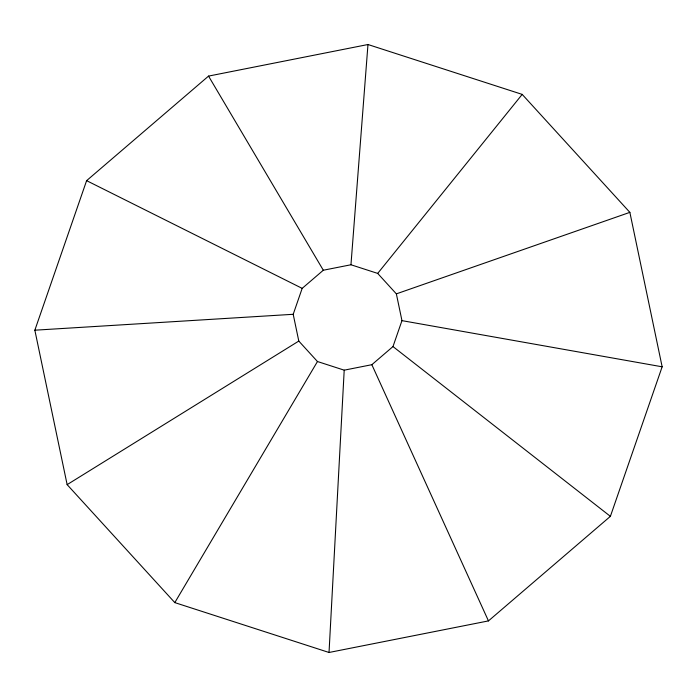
<?xml version="1.0" encoding="UTF-8"?>
<svg xmlns="http://www.w3.org/2000/svg" width="697" height="697" viewBox="0 0 697 697"><rect width="100%" height="100%" fill="white"/><g stroke="black" fill="none" stroke-linecap="round" stroke-linejoin="round"><path stroke-width="1.05" d="M329.028 652.479L174.808 602.609L67.139 484.642L34.85 330.195L86.611 180.654L208.542 76.095L367.972 44.521L522.192 94.391L629.861 212.358L662.15 366.805L610.389 516.346L488.458 620.905L329.028 652.479L344.205 370.168L317.466 361.525L298.795 341.068L293.202 314.295L302.176 288.366L323.312 270.236L350.957 264.764L377.696 273.407L396.358 293.864L401.96 320.637L392.986 346.566L371.849 364.697L344.205 370.168M350.957 264.764L367.972 44.521M174.808 602.609L317.466 361.525M377.696 273.407L522.192 94.391M67.139 484.642L298.795 341.068M396.358 293.864L629.861 212.358M34.85 330.195L293.202 314.295M401.96 320.637L662.15 366.805M86.611 180.654L302.176 288.366M392.986 346.566L610.389 516.346M208.542 76.095L323.312 270.236M371.849 364.697L488.458 620.905"/></g></svg>
